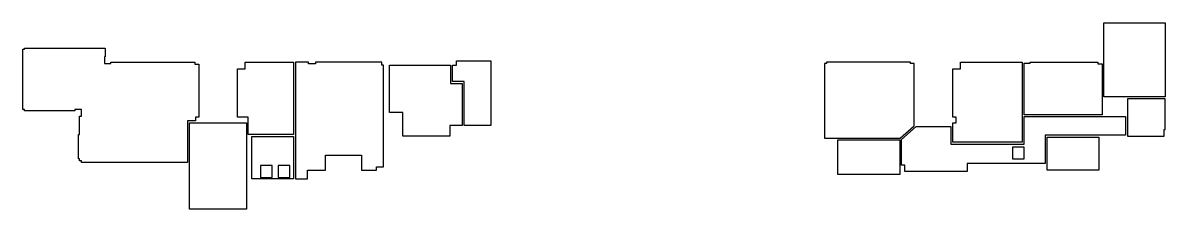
# Model space of a CAD drawing. Header units: millimetres. Extents: x 0.9 to 59.5, y 0.3 to 9.9.
import ezdxf

# ---------------------------------------------------------------- set-up
doc = ezdxf.new("R2010")
doc.units = ezdxf.units.MM
doc.layers.add('AREE LEONARDO', color=7, linetype='Continuous')

msp = doc.modelspace()

# ---------------------------------------------------------------- linework, layer by layer
at = {"layer": 'AREE LEONARDO', "color": 5}
for points in [[(56.327, 9.873), (59.462, 9.873), (59.462, 6.083), (56.327, 6.083)], [(0.943, 8.523), (1.033, 8.523), (1.033, 8.573), (5.158, 8.573), (5.158, 8.133), (5.118, 8.133), (5.118, 7.793), (5.458, 7.793), (5.458, 7.863), (9.753, 7.863), (9.753, 7.753), (9.953, 7.753), (9.953, 5.033), (9.793, 5.033), (9.793, 4.848), (9.383, 4.848), (9.383, 2.718), (3.953, 2.718), (3.953, 2.808), (3.853, 2.808), (3.853, 2.913), (3.793, 2.913), (3.793, 4.153), (3.853, 4.153), (3.853, 5.093), (3.953, 5.093), (3.953, 5.433), (3.613, 5.433), (3.613, 5.373), (1.033, 5.373), (1.033, 5.433), (0.943, 5.433), (0.943, 5.433), (0.943, 5.433), (0.943, 8.523), (0.943, 8.523)], [(11.933, 7.523), (12.333, 7.523), (12.333, 7.863), (12.333, 7.863), (12.333, 7.863), (14.813, 7.863), (14.813, 4.148), (12.493, 4.148), (12.493, 5.033), (11.933, 5.033)], [(14.913, 1.888), (15.533, 1.888), (15.533, 2.323), (16.443, 2.323), (16.443, 3.093), (18.293, 3.093), (18.293, 2.323), (19.063, 2.323), (19.063, 2.503), (19.423, 2.503), (19.423, 7.713), (19.333, 7.713), (19.333, 7.863), (15.928, 7.863), (15.928, 7.773), (15.578, 7.773), (15.578, 7.863), (14.913, 7.863)], [(20.403, 4.073), (20.403, 5.283), (19.723, 5.283), (19.723, 7.703), (22.853, 7.703), (22.853, 6.773), (23.453, 6.773), (23.453, 4.613), (22.813, 4.613), (22.813, 4.073)], [(42.017, 3.973), (45.891, 3.973), (46.602, 4.603), (46.602, 7.793), (46.422, 7.793), (46.422, 7.863), (42.107, 7.863), (42.107, 7.793), (42.017, 7.793)], [(48.582, 7.523), (48.982, 7.523), (48.982, 7.863), (52.142, 7.863), (52.142, 3.758), (48.582, 3.758), (48.582, 4.748), (48.752, 4.748), (48.752, 5.033), (48.582, 5.033)], [(52.242, 7.813), (52.552, 7.813), (52.552, 7.863), (56.017, 7.863), (56.017, 7.773), (56.227, 7.773), (56.227, 5.168), (52.242, 5.168)], [(9.483, 4.748), (12.393, 4.748), (12.393, 0.328), (9.483, 0.328)], [(45.962, 3.903), (46.702, 4.558), (48.482, 4.558), (48.482, 3.658), (52.242, 3.658), (52.242, 5.068), (57.427, 5.068), (57.427, 4.118), (53.312, 4.118), (53.312, 2.663), (49.322, 2.663), (49.322, 2.263), (46.132, 2.263), (46.132, 2.583), (45.962, 2.583)], [(12.673, 4.048), (14.813, 4.048), (14.813, 1.888), (12.673, 1.888)], [(42.702, 3.873), (45.862, 3.873), (45.862, 2.103), (42.702, 2.103)]]:
    msp.add_lwpolyline(points, close=True, dxfattribs=at)
at = {"layer": 'AREE LEONARDO', "color": 3}
for points in [[(22.953, 7.713), (23.163, 7.713), (23.163, 7.923), (24.913, 7.923), (24.913, 4.613), (23.553, 4.613), (23.553, 6.873), (22.953, 6.873)], [(57.527, 5.983), (57.527, 4.073), (59.412, 4.073), (59.412, 4.403), (59.462, 4.403), (59.462, 5.983)], [(53.412, 4.018), (56.072, 4.018), (56.072, 2.323), (53.412, 2.323)]]:
    msp.add_lwpolyline(points, close=True, dxfattribs=at)
at = {"layer": 'AREE LEONARDO', "color": 1}
for points in [[(51.642, 2.908), (52.242, 2.908), (52.242, 3.508), (51.642, 3.508)], [(13.12, 1.958), (13.72, 1.958), (13.72, 2.558), (13.12, 2.558)], [(14.019, 1.958), (14.619, 1.958), (14.619, 2.558), (14.019, 2.558)]]:
    msp.add_lwpolyline(points, close=True, dxfattribs=at)

doc.saveas('drawing.dxf')
